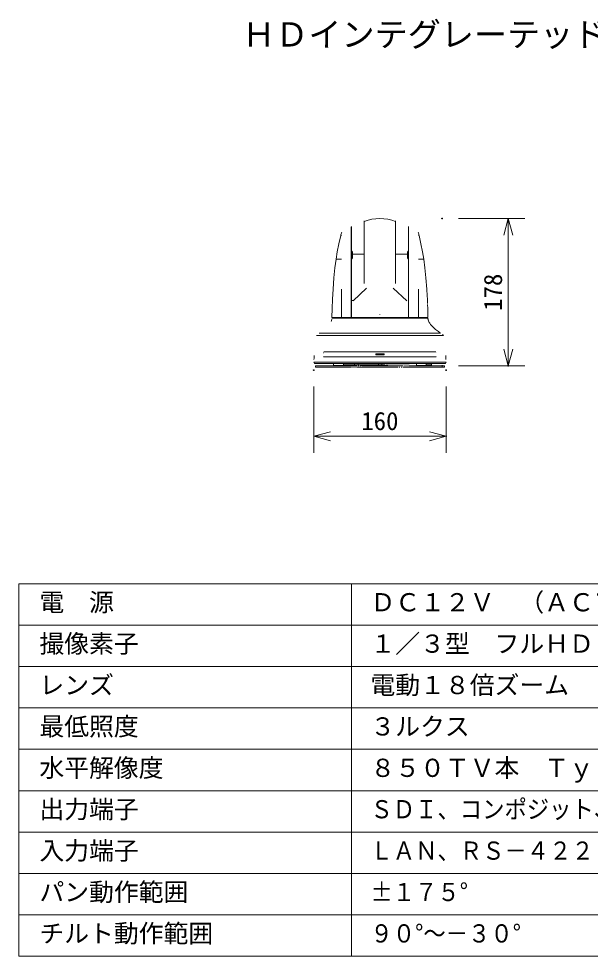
# Model space of a CAD drawing. Units: millimetres, scale not verified. Extents: x -62 to 63, y -56 to 57.
# Drawn here: x -62.5 to 6.6, y -56.5 to 56.7 of the extents above; entities that cross this region are included whole.
import ezdxf
from ezdxf.enums import TextEntityAlignment as Align

# ---------------------------------------------------------------- set-up
doc = ezdxf.new("R2010")
doc.units = ezdxf.units.MM
doc.header["$LTSCALE"] = 0.125
doc.header["$PDMODE"] = 32
doc.header["$PDSIZE"] = 0.0625
doc.linetypes.add('USER1', pattern=[45, 40, -1, 1, -1, 1, -1])
for name, color, linetype, lineweight in [('0-0_0', 7, 'Continuous', 18), ('0-2_WAKU', 1, 'Continuous', 18), ('0-4_GAIKEI', 1, 'Continuous', 18), ('0-5_SUNPO', 7, 'Continuous', 18)]:
    doc.layers.add(name, color=color, linetype=linetype, lineweight=lineweight)
doc.layers.add('0-1_DEFPOINTS', color=7, linetype='Continuous')
doc.layers.add('0-3_MOJI1', color=7, linetype='Continuous')
doc.styles.add('ＭＳ ゴシック', font='')
doc.styles.get('ＭＳ ゴシック').set_extended_font_data('MS Gothic')

# ---------------------------------------------------------------- blocks, each defined once
blk = doc.blocks.new('_OPEN30')
at = {"layer": '0-0_0'}
blk.add_line((0, 0), (-1, 0), dxfattribs=at)
blk.add_lwpolyline([(-1, 0.26795), (0, 0), (-1, -0.26795)], dxfattribs=at)
blk = doc.blocks.new('D6')
at = {"layer": '0-1_DEFPOINTS'}
for p in [(-25.2705, 6.5804), (-9.2883, 6.5804), (-9.2883, -1.4196)]:
    blk.add_point(p, dxfattribs=at)
at = {"layer": '0-5_SUNPO'}
for p, q in [((-25.2705, 4.5804), (-25.2705, -3.4196)), ((-9.2883, 4.5804), (-9.2883, -3.4196)), ((-23.2705, -1.4196), (-11.2883, -1.4196))]:
    blk.add_line(p, q, dxfattribs=at)
at = {"layer": '0-5_SUNPO', "xscale": 2, "yscale": 2, "rotation": 180}
blk.add_blockref('_OPEN30', (-25.2705, -1.4196), dxfattribs=at)
at = {"layer": '0-5_SUNPO', "xscale": 2, "yscale": 2}
blk.add_blockref('_OPEN30', (-9.2883, -1.4196), dxfattribs=at)
at = {"layer": '0-5_SUNPO', "style": 'ＭＳ ゴシック'}
blk.add_text('160', height=2.199, dxfattribs=at).set_placement((-19.5294, -1.3296), align=Align.BOTTOM_LEFT)
blk = doc.blocks.new('D5')
at = {"layer": '0-1_DEFPOINTS'}
for p in [(-9.7735, 24.8829), (-9.7735, 7.0929), (-1.7735, 7.0929)]:
    blk.add_point(p, dxfattribs=at)
at = {"layer": '0-5_SUNPO'}
for p, q in [((-7.7735, 24.8829), (0.2265, 24.8829)), ((-1.7735, 22.8829), (-1.7735, 9.0929)), ((-7.7735, 7.0929), (0.2265, 7.0929))]:
    blk.add_line(p, q, dxfattribs=at)
at = {"layer": '0-5_SUNPO', "xscale": 2, "yscale": 2}
for p, rotation in [((-1.7735, 24.8829), 90), ((-1.7735, 7.0929), 270)]:
    blk.add_blockref('_OPEN30', p, dxfattribs=dict(at, rotation=rotation))
at = {"layer": '0-5_SUNPO', "style": 'ＭＳ ゴシック'}
blk.add_text('178', height=2.199, rotation=90, dxfattribs=at).set_placement((-1.8635, 13.7379), align=Align.BOTTOM_LEFT)

msp = doc.modelspace()

# ---------------------------------------------------------------- linework, layer by layer
at = {"layer": '0-2_WAKU', "color": 4}
for p, q in [((-62.4717, -11.4999), (-62.4717, -56.4999)), ((62.5283, -11.4999), (-62.4717, -11.4999)), ((-22.2661, -56.4999), (-22.2661, -11.4999)), ((-62.4717, -56.4999), (62.5283, -56.4999))]:
    msp.add_line(p, q, dxfattribs=at)
at = {"layer": '0-2_WAKU'}
for p, q in [((62.5283, -16.4999), (-62.4717, -16.4999)), ((62.5283, -21.4999), (-62.4717, -21.4999)), ((62.5283, -26.4999), (-62.4717, -26.4999)), ((62.5283, -31.4999), (-62.4717, -31.4999)), ((62.5283, -36.4999), (-62.4717, -36.4999)), ((62.5283, -41.4999), (-62.4717, -41.4999)), ((62.5283, -46.4999), (-62.4717, -46.4999)), ((62.5283, -51.4999), (-62.4717, -51.4999))]:
    msp.add_line(p, q, dxfattribs=at)
at = {"layer": '0-4_GAIKEI'}
for p, q in [((-20.7261, 24.7643), (-20.7261, 32.3439)), ((-16.9261, 24.7643), (-16.9261, 32.3439)), ((-22.2961, 20.6057), (-22.2961, 31.6166)), ((-22.2761, 31.6275), (-22.2761, 28.7107)), ((-15.3761, 28.7107), (-15.3761, 31.6275)), ((-15.3561, 20.6057), (-15.3561, 31.6166)), ((-23.5523, 30.5681), (-23.4876, 30.5681)), ((-22.2961, 29.7408), (-22.2761, 29.7408)), ((-22.2961, 29.5057), (-22.2761, 29.5057)), ((-15.3761, 29.7408), (-15.3561, 29.7408)), ((-15.3761, 29.5057), (-15.3561, 29.5057)), ((-14.1645, 30.5681), (-14.0999, 30.5681)), ((-22.2961, 29.2959), (-22.2761, 29.2959)), ((-22.2761, 29.2657), (-22.2961, 29.2657)), ((-22.2961, 29.0107), (-22.2761, 29.0107)), ((-22.2761, 28.9607), (-22.2961, 28.9607)), ((-22.2711, 27.7057), (-22.2711, 28.7057)), ((-22.1411, 28.5707), (-22.1411, 27.8307)), ((-15.5111, 27.8307), (-15.5111, 28.5707)), ((-15.3811, 28.7057), (-15.3811, 27.7057)), ((-15.3561, 29.2959), (-15.3761, 29.2959)), ((-15.3561, 29.2657), (-15.3761, 29.2657)), ((-15.3761, 29.0107), (-15.3561, 29.0107)), ((-15.3561, 28.9607), (-15.3761, 28.9607)), ((-23.4873, 27.7069), (-24.1192, 27.7069)), ((-22.2761, 27.6057), (-22.2961, 27.6057)), ((-22.2761, 27.5057), (-22.2961, 27.5057)), ((-22.2761, 27.6857), (-22.2786, 27.6857)), ((-22.2786, 27.6857), (-22.2786, 27.6057)), ((-22.2761, 28.3057), (-22.2711, 28.3057)), ((-22.2761, 28.3057), (-22.2761, 28.1057)), ((-22.2761, 28.2757), (-22.2711, 28.2757)), ((-22.2761, 28.1357), (-22.2711, 28.1357)), ((-22.2761, 28.1057), (-22.2711, 28.1057)), ((-22.2761, 20.6557), (-22.2761, 27.7007)), ((-22.0797, 28.3057), (-20.7261, 28.3057)), ((-15.5725, 28.3055), (-16.9261, 28.3056)), ((-15.3811, 28.3057), (-15.3761, 28.3057)), ((-15.3811, 28.2757), (-15.3761, 28.2757)), ((-15.3811, 28.1357), (-15.3761, 28.1357)), ((-15.3811, 28.1057), (-15.3761, 28.1057)), ((-15.3761, 28.3057), (-15.3761, 28.1057)), ((-15.3761, 20.6557), (-15.3761, 27.7007)), ((-15.3761, 27.6857), (-15.3736, 27.6857)), ((-15.3561, 27.6057), (-15.3761, 27.6057)), ((-15.3561, 27.5057), (-15.3761, 27.5057)), ((-15.3736, 27.6857), (-15.3736, 27.6057)), ((-14.1649, 27.7069), (-13.533, 27.7069)), ((-23.4761, 24.0814), (-23.4761, 20.6557)), ((-20.4398, 24.1942), (-22.0798, 22.6501)), ((-15.5725, 22.6501), (-17.2124, 24.1942)), ((-14.1761, 24.0814), (-14.1761, 20.6557)), ((-22.1311, 22.764), (-22.1313, 22.6501)), ((-22.0798, 22.6509), (-22.0797, 22.764)), ((-18.8262, 21.0179), (-18.8262, 20.9902)), ((-25.7012, 15.9993), (-25.6869, 15.9993)), ((-25.6646, 16.392), (-25.679, 16.392)), ((-12.0191, 15.8857), (-25.6332, 15.8857)), ((-12.0323, 15.8957), (-25.6199, 15.8957)), ((-25.5979, 16.5057), (-12.0543, 16.5057)), ((-25.5858, 16.4957), (-12.0664, 16.4957)), ((-19.3039, 16.1457), (-19.2811, 16.1457)), ((-19.2811, 16.2457), (-19.3038, 16.2457)), ((-19.2811, 16.2507), (-18.3711, 16.2507)), ((-18.3711, 16.1407), (-19.2811, 16.1407)), ((-19.2761, 16.2507), (-19.2761, 16.2457)), ((-19.2761, 16.2457), (-18.3761, 16.2457)), ((-18.3761, 16.1457), (-19.2761, 16.1457)), ((-19.2761, 16.1407), (-19.2761, 16.1451)), ((-19.2761, 16.1435), (-18.8861, 16.1435)), ((-19.1761, 16.2507), (-19.1761, 16.2457)), ((-19.1761, 16.2478), (-18.4761, 16.2478)), ((-18.8861, 16.1407), (-18.8861, 16.1457)), ((-18.7661, 16.1407), (-18.7661, 16.1457)), ((-18.7661, 16.1435), (-18.3761, 16.1435)), ((-18.4761, 16.2507), (-18.4761, 16.2457)), ((-18.3761, 16.2507), (-18.3761, 16.2457)), ((-18.3761, 16.1457), (-18.3761, 16.1407)), ((-18.3484, 16.2457), (-18.3711, 16.2457)), ((-18.3711, 16.1457), (-18.3484, 16.1457)), ((-15.4431, 16.4957), (-15.4431, 16.5057)), ((-15.4431, 15.8857), (-15.4431, 15.8957)), ((-15.4261, 16.4957), (-15.4261, 16.5057)), ((-15.4261, 15.8857), (-15.4261, 15.8957)), ((-15.3261, 15.8957), (-15.3261, 15.8857)), ((-15.2261, 16.5057), (-15.2261, 16.4957)), ((-15.2261, 15.8957), (-15.2261, 15.8857)), ((-15.1821, 16.5057), (-15.1821, 16.4957)), ((-15.1821, 15.8957), (-15.1821, 15.8857)), ((-11.9732, 16.392), (-11.9876, 16.392)), ((-11.9654, 15.9993), (-11.951, 15.9993)), ((-10.835, 15.2603), (-26.8172, 15.2603)), ((-24.4261, 15.1057), (-24.4261, 14.8397)), ((-23.2261, 14.8397), (-24.4261, 14.8397)), ((-23.2261, 15.1057), (-23.2261, 14.8397)), ((-17.4421, 15.0794), (-17.5143, 15.0794)), ((-17.4421, 15.0794), (-17.4413, 15.0797)), ((-17.3967, 15.1057), (-17.4413, 15.0797)), ((-14.4261, 15.1057), (-14.4261, 14.8397)), ((-13.2261, 14.8397), (-14.4261, 14.8397)), ((-13.2261, 15.1057), (-13.2261, 14.8397))]:
    msp.add_line(p, q, dxfattribs=at)
at = {"layer": '0-4_GAIKEI', "color": 7}
for p, q in [((-13.1067, 23.2776), (-13.156, 24.0818)), ((-13.0624, 22.3257), (-13.0642, 22.3257)), ((-13.0259, 20.5857), (-24.6263, 20.5857)), ((-24.6261, 20.6557), (-13.0261, 20.6557)), ((-22.2961, 20.6057), (-24.4561, 20.6057)), ((-24.4561, 20.6057), (-24.4561, 20.5857)), ((-13.1961, 20.6057), (-15.3561, 20.6057)), ((-13.1961, 20.6057), (-13.1961, 20.5857)), ((-13.0259, 20.5857), (-13.0211, 20.5118)), ((-13.0211, 20.5118), (-13.0102, 20.4371)), ((-13.0087, 20.429), (-13.015, 20.4653)), ((-13.0102, 20.4371), (-12.9931, 20.3616)), ((-12.9868, 20.3387), (-13.0087, 20.429)), ((-12.9931, 20.3616), (-12.9699, 20.2853)), ((-12.9559, 20.2467), (-12.9868, 20.3387)), ((-12.9699, 20.2853), (-12.9405, 20.2081)), ((-12.924, 20.1704), (-12.9559, 20.2467)), ((-26.5067, 18.4635), (-11.1456, 18.4635)), ((-26.1538, 18.7691), (-11.4984, 18.7691)), ((-26.7374, 15.1057), (-26.8172, 15.2603)), ((-10.9149, 15.1057), (-26.7373, 15.1057)), ((-10.9149, 15.1057), (-10.835, 15.2603))]:
    msp.add_line(p, q, dxfattribs=at)
at = {"layer": '0-4_GAIKEI', "linetype": 'USER1'}
for p, q in [((-26.6261, 14.8157), (-26.6261, 14.6557)), ((-26.6261, 14.8157), (-11.0261, 14.8157)), ((-23.8432, 14.8397), (-23.8761, 14.8157)), ((-23.1747, 14.9457), (-17.9509, 14.9457)), ((-21.8794, 15.1057), (-21.8794, 14.9457)), ((-21.4611, 15.1057), (-21.4611, 14.9457)), ((-21.3761, 14.9457), (-21.1616, 14.8457)), ((-21.1616, 14.8457), (-17.8784, 14.8457)), ((-20.6261, 14.8157), (-20.6261, 14.8457)), ((-20.1261, 14.8157), (-20.1261, 14.8457)), ((-19.0034, 14.9457), (-19.0034, 15.1057)), ((-18.5985, 14.9457), (-18.5985, 15.1057)), ((-17.9011, 15.075), (-15.303, 15.075)), ((-13.6061, 14.8397), (-13.6061, 14.8157)), ((-12.6061, 15.0957), (-13.2261, 15.0957)), ((-12.6061, 14.9357), (-13.2261, 14.9357)), ((-12.9811, 15.1057), (-12.9811, 15.0957)), ((-12.6061, 15.0957), (-12.6061, 14.8157)), ((-11.0261, 14.8157), (-11.0261, 14.6557)), ((-11.0261, 14.6557), (-26.6261, 14.6557)), ((-19.3261, 14.6557), (-19.3261, 14.6547)), ((-19.3261, 14.6547), (-18.3261, 14.6547)), ((-18.3261, 14.6557), (-18.3261, 14.6547))]:
    msp.add_line(p, q, dxfattribs=at)
at = {"layer": '0-4_GAIKEI', "color": 7}
for points in [[(-23.4877, 30.832), (-23.5092, 30.7448), (-23.532, 30.6518), (-23.5523, 30.5681), (-23.7872, 29.5364), (-23.9741, 28.5867), (-24.1192, 27.7069)], [(-14.0999, 30.5681), (-14.1202, 30.6518), (-14.143, 30.7448), (-14.1645, 30.832)], [(-13.533, 27.7069), (-13.6781, 28.5867), (-13.865, 29.5364), (-14.0999, 30.5681)], [(-24.1192, 27.7069), (-24.2625, 26.6405), (-24.3876, 25.4525), (-24.4963, 24.0818)], [(-13.156, 24.0818), (-13.2646, 25.4525), (-13.3897, 26.6405), (-13.533, 27.7069)], [(-24.4963, 24.0818), (-24.5661, 22.8778), (-24.6091, 21.7305), (-24.6261, 20.6557)], [(-13.1039, 23.2267), (-13.1043, 23.2296), (-13.1072, 23.2366), (-13.1099, 23.2394)], [(-13.0624, 22.3257), (-13.0734, 22.5982), (-13.0879, 22.9139), (-13.1039, 23.2267)], [(-13.0261, 20.6557), (-13.0431, 21.7305), (-13.0589, 22.2312)], [(-24.6377, 20.462), (-24.6436, 20.429), (-24.6654, 20.3388), (-24.6963, 20.2467), (-24.7281, 20.1706)], [(-12.9405, 20.2081), (-12.9049, 20.1301), (-12.8632, 20.0513), (-12.8154, 19.9716), (-12.7613, 19.8911), (-12.7011, 19.8098), (-12.6348, 19.7276), (-12.5623, 19.6447), (-12.4836, 19.5608), (-12.3988, 19.4762), (-12.3078, 19.3907), (-12.2106, 19.3044), (-12.1073, 19.2173), (-11.9979, 19.1293), (-11.8822, 19.0405)], [(-11.8822, 19.0405), (-11.7605, 18.9509), (-11.6325, 18.8604), (-11.4984, 18.7691)], [(-11.1456, 18.4635), (-11.1692, 18.5211), (-11.2152, 18.5704), (-11.2651, 18.6117), (-11.2722, 18.6172)], [(-26.7701, 16.0454), (-26.7743, 15.9778), (-26.7818, 15.8567), (-26.7888, 15.7412), (-26.7979, 15.5901)], [(-10.8543, 15.5888), (-10.8623, 15.7232), (-10.8684, 15.8231), (-10.8748, 15.9274), (-10.8824, 16.0497)]]:
    msp.add_lwpolyline(points, dxfattribs=at)
for centre, radius, start, end in [((-18.8261, 27.4057), 5.2, 68.5694, 111.4306), ((-23.3615, 30.8008), 0.13, 125.30238, 166.08135), ((-14.2907, 30.8008), 0.13, 13.91865, 54.69884), ((-24.5061, 20.6057), 0.05, 0, 90), ((-13.1461, 20.6057), 0.05, 90, 180)]:
    msp.add_arc(centre, radius, start, end, dxfattribs=at)
at = {"layer": '0-4_GAIKEI'}
for centre, radius, start, end in [((-22.3194, 29.6913), 0.06, 43.63169, 55.69812), ((-22.2061, 28.9857), 0.1336, 122.35649, 133.41574), ((-22.2061, 28.9857), 0.1336, 226.58426, 237.64351), ((-22.2061, 28.9857), 0.175, 113.70615, 121.65621), ((-22.2061, 28.9857), 0.175, 238.34379, 246.29385), ((-22.2061, 28.9857), 0.2, 110.627, 117.11261), ((-22.2061, 28.9857), 0.2, 242.88739, 249.373), ((-22.2061, 28.9857), 0.215, 109.22631, 114.94688), ((-22.2061, 28.9857), 0.215, 245.05312, 250.77369), ((-22.3222, 29.1707), 0.1, 71.68055, 74.79661), ((-22.2811, 28.5707), 0.14, 0, 87.95329), ((-22.2811, 28.566), 0.14, 0, 85.90396), ((-15.3711, 28.5707), 0.14, 92.04671, 180), ((-15.3711, 28.566), 0.14, 94.09604, 180), ((-15.4461, 28.9857), 0.2, 62.88739, 69.3842), ((-15.4461, 28.9857), 0.2, 290.6158, 297.11261), ((-15.4461, 28.9857), 0.215, 65.05312, 70.80562), ((-15.4461, 28.9857), 0.215, 289.19438, 294.94688), ((-15.4461, 28.9857), 0.1336, 46.80265, 57.82419), ((-15.4461, 28.9857), 0.1336, 302.17581, 313.19735), ((-15.4461, 28.9857), 0.175, 58.43187, 65.76106), ((-15.4461, 28.9857), 0.175, 294.23894, 301.56813), ((-22.2711, 27.8357), 0.13, 270, 0), ((-15.3811, 27.8357), 0.13, 180, 270), ((-19.2811, 16.1957), 0.055, 90, 270), ((-19.2761, 16.1957), 0.05, 90, 270), ((-18.3761, 16.1957), 0.05, 270, 90), ((-18.3711, 16.1957), 0.055, 270, 90)]:
    msp.add_arc(centre, radius, start, end, dxfattribs=at)

# ---------------------------------------------------------------- block references
at = {"layer": '0-5_SUNPO'}
for name in ['D5', 'D6']:
    msp.add_blockref(name, (-1.5467, 7.7228), dxfattribs=at)

# ---------------------------------------------------------------- texts
at = {"layer": '0-3_MOJI1', "style": 'ＭＳ ゴシック'}
for s, height, p in [('ＨＤインテグレーテッドカメラ', 2.933, (-35.4717, 52.5001)), ('電\u3000源', 2.199, (-59.9717, -15.4999)), ('ＤＣ１２Ｖ\u3000（ＡＣアダプター添付）', 2.199, (-19.9717, -15.4999)), ('撮像素子', 2.199, (-59.9717, -20.4999)), ('１／３型\u3000フルＨＤ\u3000ＭＯＳ', 2.199, (-19.9717, -20.4999)), ('レンズ', 2.199, (-59.9717, -25.4999)), ('電動１８倍ズーム\u3000Ｆ１．６～Ｆ２．８', 2.199, (-19.9717, -25.4999)), ('最低照度', 2.199, (-59.9717, -30.4999)), ('３ルクス', 2.199, (-19.9717, -30.4999)), ('水平解像度', 2.199, (-59.9717, -35.4999)), ('８５０ＴＶ本\u3000Ｔｙｐ（中心部）', 2.199, (-19.9717, -35.4999)), ('出力端子', 2.199, (-59.9717, -40.4999)), ('入力端子', 2.199, (-59.9717, -45.4999)), ('パン動作範囲', 2.199, (-59.9717, -50.4999)), ('チルト動作範囲', 2.199, (-59.9717, -55.4999))]:
    msp.add_text(s, height=height, dxfattribs=at).set_placement(p, align=Align.BOTTOM_LEFT)
at = {"layer": '0-3_MOJI1', "style": 'ＭＳ ゴシック', "width": 0.9}
for s, p in [('ＳＤＩ、コンポジット、Ｙ／Ｐｂ／Ｐｒ', (-19.9717, -40.4999)), ('ＬＡＮ、ＲＳ－４２２', (-19.9717, -45.4999)), ('±１７５°', (-19.9717, -50.4999)), ('９０°～－３０°', (-19.9717, -55.4999))]:
    msp.add_text(s, height=2.199, dxfattribs=at).set_placement(p, align=Align.BOTTOM_LEFT)

doc.saveas('drawing.dxf')
